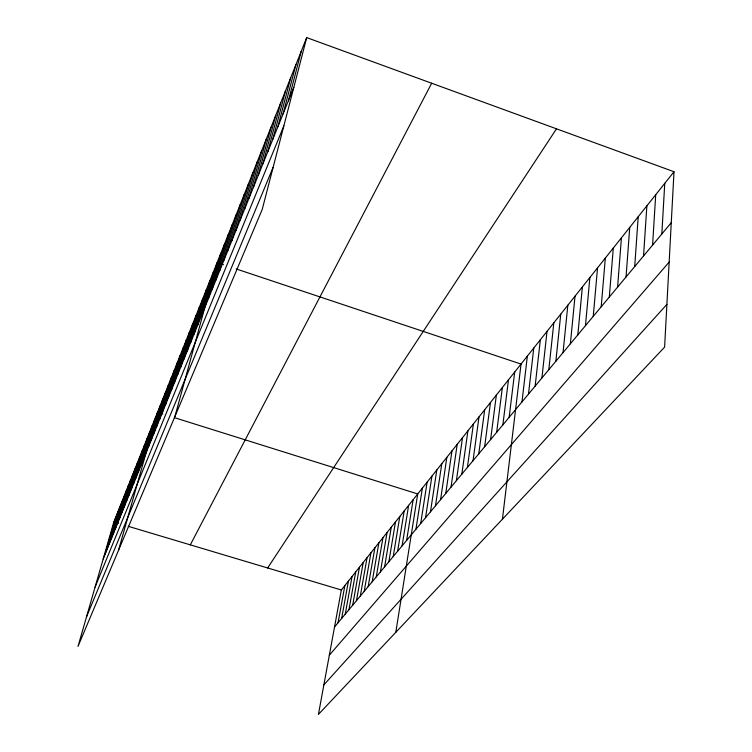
<?xml version="1.0" encoding="UTF-8"?>
<svg xmlns="http://www.w3.org/2000/svg" width="752" height="752" viewBox="0 0 752 752"><rect width="100%" height="100%" fill="white"/><g stroke="black" fill="none" stroke-linecap="round" stroke-linejoin="round"><path stroke-width="1.13" d="M673.999 171.729L664.608 347.123L318.434 714.4L341.342 589.991L673.999 171.729L306.703 37.6L113.834 522.01L78.001 646.419L262.232 209.404L306.703 37.6M661.826 233.994L664.759 183.347M652.586 245.086L655.716 194.721M643.552 255.943L646.87 205.841M634.707 266.556L638.213 216.726M626.059 276.943L629.734 227.395M617.599 287.104L621.425 237.829M609.308 297.059L613.294 248.057M601.196 306.797L605.332 258.068M593.253 316.338L597.53 267.881M585.47 325.682L589.878 277.497M577.837 334.837L582.377 286.926M570.364 343.814L575.026 296.166M563.041 352.613L567.826 305.227M555.86 361.233L560.757 314.12M548.819 369.693L553.82 322.843M541.91 377.983L547.014 331.397M535.142 386.114L540.34 339.791M528.487 394.095L533.779 348.035M521.973 401.935L527.349 356.119M502.43 519.19L521.033 364.062L236.203 268.943M509.151 417.322L514.697 372.033M502.853 424.889L508.474 379.854M496.668 432.315L502.364 387.534M490.595 439.6L496.367 395.082M484.636 446.754L490.473 402.489M478.78 453.785L484.683 409.765M473.036 460.694L478.996 416.918M467.387 467.471L473.403 423.949M461.841 474.136L467.904 430.858M456.379 480.688L462.508 437.655M451.021 487.117L457.197 444.329M445.757 493.444L451.971 450.89M440.578 499.666L446.838 457.348M435.483 505.786L441.791 463.702M430.473 511.802L436.818 469.953M425.547 517.714L431.93 476.101M420.697 523.533L427.117 482.145M415.931 529.258L422.38 488.095M395.815 632.31L417.727 493.951L174.342 417.633M406.625 540.434L413.139 499.723M402.085 545.886L408.627 505.4M397.611 551.263L404.181 510.984M388.869 561.753L395.486 521.916M393.211 556.546L399.801 516.492M384.601 566.876L391.247 527.255M380.399 571.924L387.064 532.51M376.263 576.897L382.937 537.689M368.17 586.616L374.881 547.823M372.184 581.794L378.876 542.794M364.203 591.373L370.933 552.786M360.311 596.054L367.051 557.674M352.679 605.219L359.447 567.234M356.467 600.669L363.225 562.487M348.947 609.703L355.724 571.915M345.262 614.121L352.049 576.53M338.052 622.769L344.867 585.564M341.634 618.473L348.43 581.08M288.383 100.815L301.242 51.305M277.855 126.853L290.704 77.785M283.053 113.984L295.912 64.691M267.806 151.716L280.618 103.109M272.769 139.421L285.61 90.588M258.199 175.489L270.974 127.332M262.946 163.729L275.749 115.347M249.006 198.237L261.734 150.55M253.546 186.985L266.302 139.064M235.931 230.573L248.574 183.591M240.198 220.016L252.869 172.8M244.55 209.244L257.259 161.793M227.659 251.027L240.245 204.516M231.757 240.903L244.372 194.157M215.871 280.186L228.354 234.389M219.725 270.664L232.236 224.632M223.654 260.944L236.203 214.677M174.943 416.448L217.131 262.57L223.494 264.695M208.398 298.685L220.797 253.358M212.102 289.529L224.538 243.968M190.632 342.639L202.833 298.488M194.063 334.142L206.302 289.764M197.56 325.494L209.846 280.872M201.132 316.667L213.455 271.81M177.528 375.06L189.551 331.839M180.715 367.173L192.785 323.727M183.958 359.146L196.075 315.464M187.267 350.968L199.421 307.06M165.346 405.196L177.19 362.887M168.307 397.864L180.198 355.329M171.324 390.391L183.262 347.631M174.398 382.796L186.383 339.81M153.991 433.284L165.656 391.858M156.764 426.44L168.467 384.798M159.574 419.484L171.324 377.617M162.432 412.397L174.229 370.313M138.34 472.002L149.723 431.864M140.85 465.808L152.271 425.463M143.388 459.519L154.865 418.967M118.506 550.332L157.497 412.35L162.761 414.004M148.605 446.622L160.167 405.638M151.274 440.005L162.893 398.804M124.146 507.139L135.247 468.233M126.421 501.509L137.569 462.405M128.724 495.794L139.928 456.483M131.074 489.984L142.316 450.476M133.461 484.081L144.751 444.366M135.886 478.093L147.213 438.172M111.193 539.165L122.031 501.434M113.27 534.023L124.155 496.104M115.385 528.806L126.308 490.689M117.519 523.514L128.489 485.2M119.7 518.137L130.707 479.635M121.899 512.676L132.963 473.976M105.148 554.139L115.846 516.972M107.132 549.214L117.876 511.868M109.153 544.222L119.935 506.688M103.184 558.98L293.825 87.326M95.072 587.133L283.833 125.932M86.518 616.856L273.098 167.395M190.312 544.862L431.676 83.237M267.646 567.967L556.499 128.818M334.527 627.008L671.273 222.648M329.348 655.161L669.158 262.091M323.877 684.865L666.892 304.381M113.834 522.01L118.243 523.326M128.141 526.278L341.342 589.991"/></g></svg>
